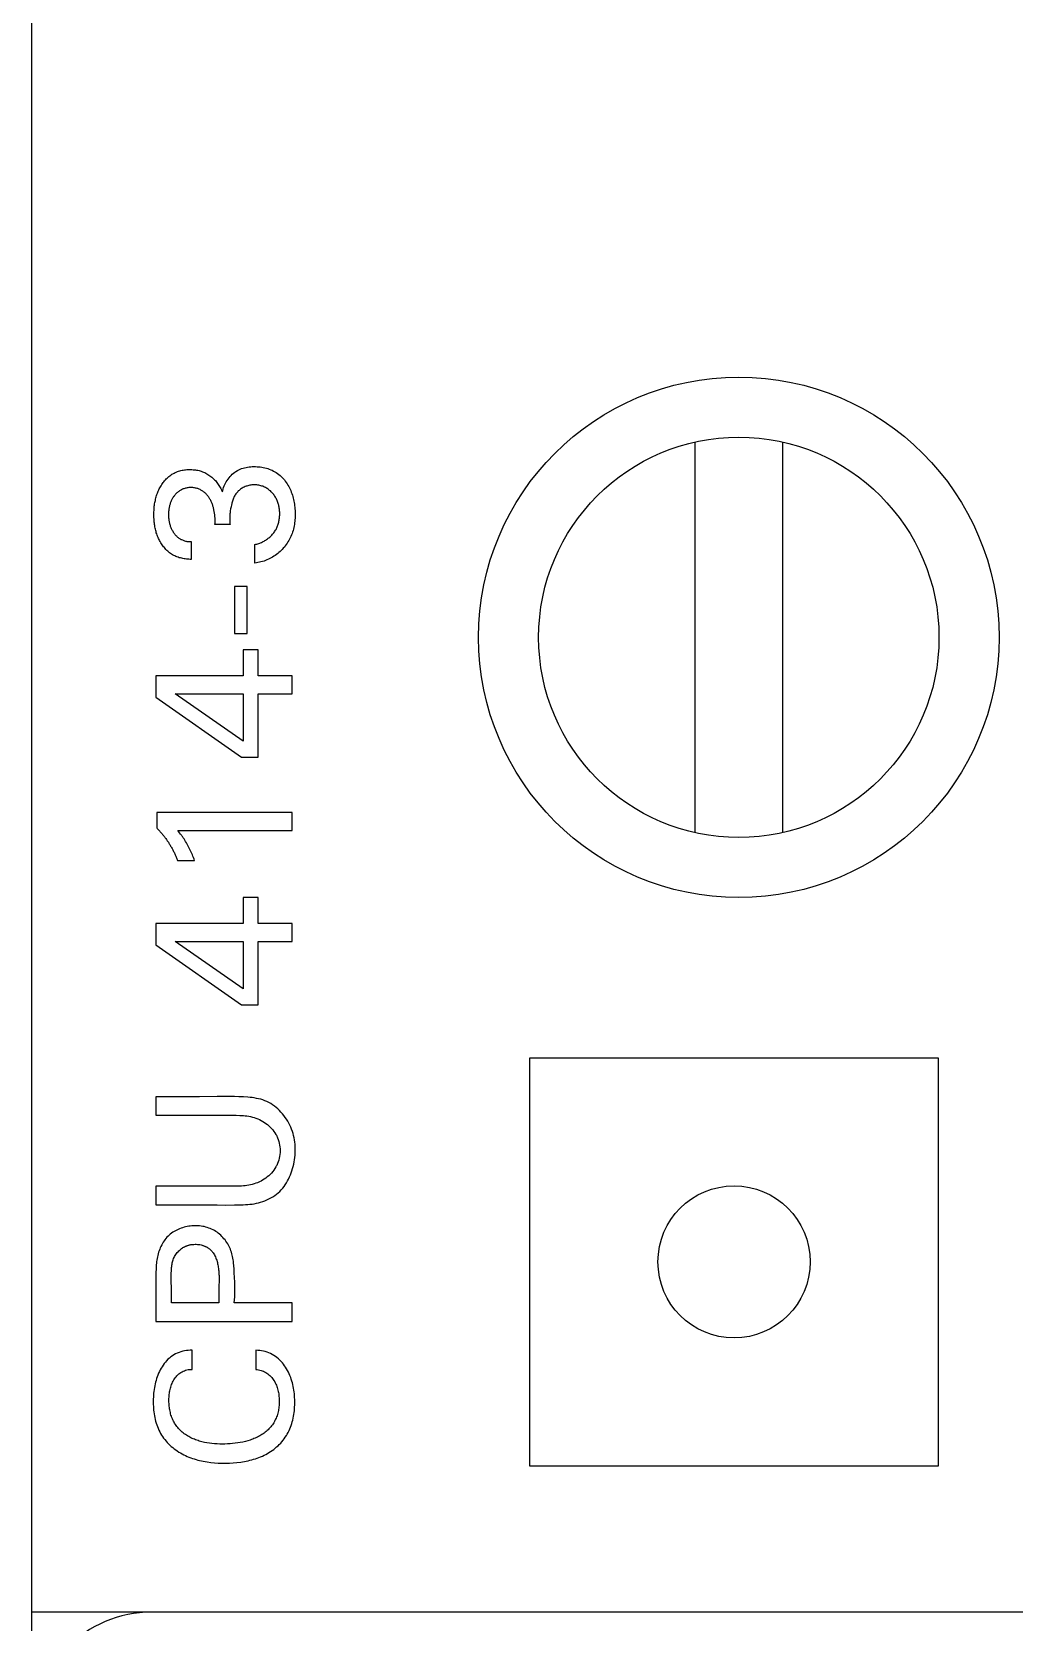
# Model space of a CAD drawing. Extents: x 10 to 610, y -247 to 1644.
# Drawn here: x 209 to 211.282, y 104.023 to 107.718 of the extents above; entities that cross this region are included whole.
import ezdxf

# ---------------------------------------------------------------- set-up
doc = ezdxf.new("R2010")
doc.units = 0
doc.header["$LTSCALE"] = 5
doc.header["$MEASUREMENT"] = 0
doc.layers.get('0').update_dxf_attribs({"linetype": 'CONTINUOUS'})

# ---------------------------------------------------------------- blocks, each defined once
blk = doc.blocks.new('L50')
at = {"color": 7, "linetype": 'Continuous'}
for p, q in [((-3, 16.4), (-3, 166.1)), ((285.5, 66.15), (-1.5, 66.15))]:
    blk.add_line(p, q, dxfattribs=at)
at = {"linetype": 'Continuous'}
for p, q in [((-3, 66.15), (-3, 115.65)), ((5.28, 80.764), (5.28, 75.886)), ((6.38, 75.886), (6.38, 80.764)), ((-0.523, 79.733), (-0.714, 79.733)), ((-1.008, 79.52), (-1.008, 79.299)), ((-0.214, 79.251), (-0.214, 79.484)), ((-0.309, 78.958), (-0.469, 78.958)), ((-0.469, 78.958), (-0.469, 78.373)), ((-0.309, 78.373), (-0.309, 78.958)), ((-0.469, 78.373), (-0.309, 78.373)), ((-0.175, 78.168), (-0.361, 78.168)), ((-0.361, 78.168), (-0.361, 77.846)), ((-0.175, 77.846), (-0.175, 78.168)), ((-0.361, 77.846), (-1.45, 77.846)), ((-1.45, 77.846), (-1.45, 77.578)), ((0.25, 77.846), (-0.175, 77.846)), ((0.25, 77.619), (0.25, 77.846)), ((-1.45, 77.578), (-0.38, 76.828)), ((-0.361, 77.027), (-1.208, 77.619)), ((-1.208, 77.619), (-0.361, 77.619)), ((-0.361, 77.619), (-0.361, 77.027)), ((-0.175, 77.619), (0.25, 77.619)), ((-0.175, 76.828), (-0.175, 77.619)), ((-0.38, 76.828), (-0.175, 76.828)), ((0.25, 76.139), (-1.44, 76.139)), ((-1.44, 76.139), (-1.44, 75.946)), ((0.25, 75.911), (0.25, 76.139)), ((-1.178, 75.911), (0.25, 75.911)), ((-1.179, 75.539), (-0.967, 75.539)), ((-0.175, 75.074), (-0.361, 75.074)), ((-0.361, 75.074), (-0.361, 74.752)), ((-0.175, 74.752), (-0.175, 75.074)), ((-0.361, 74.752), (-1.45, 74.752)), ((-1.45, 74.752), (-1.45, 74.484)), ((0.25, 74.752), (-0.175, 74.752)), ((0.25, 74.525), (0.25, 74.752)), ((-0.361, 73.933), (-1.208, 74.525)), ((-1.208, 74.525), (-0.361, 74.525)), ((-0.361, 74.525), (-0.361, 73.933)), ((-0.175, 74.525), (0.25, 74.525)), ((-0.175, 73.734), (-0.175, 74.525)), ((-1.45, 74.484), (-0.38, 73.734)), ((-0.38, 73.734), (-0.175, 73.734)), ((3.22, 73.075), (8.32, 73.075)), ((3.22, 67.975), (3.22, 73.075)), ((8.32, 73.075), (8.32, 67.975)), ((-1.45, 72.587), (-1.45, 72.356)), ((-1.45, 72.356), (-1.177, 72.356)), ((-1.45, 71.47), (-1.45, 71.238)), ((-0.813, 71.471), (-0.995, 71.47)), ((-1.45, 71.238), (-1.341, 71.238)), ((-0.665, 70.127), (-0.664, 70.013)), ((-0.664, 70.013), (-1.257, 70.013)), ((0.25, 70.013), (-0.472, 70.013)), ((0.25, 69.78), (0.25, 70.013)), ((-1.45, 69.78), (0.25, 69.78)), ((-0.999, 69.182), (-0.999, 69.421)), ((-0.201, 69.421), (-0.201, 69.182)), ((8.32, 67.975), (3.22, 67.975)), ((124, 66.15), (-3, 66.15))]:
    blk.add_line(p, q, dxfattribs=at)
for points in [[(-0.62, 80.141), (-0.616, 80.16), (-0.61, 80.179), (-0.604, 80.197), (-0.597, 80.216), (-0.589, 80.234), (-0.58, 80.251), (-0.571, 80.269), (-0.56, 80.285), (-0.549, 80.302), (-0.537, 80.318), (-0.524, 80.333), (-0.51, 80.347), (-0.496, 80.361), (-0.481, 80.374), (-0.466, 80.386), (-0.45, 80.397), (-0.433, 80.408), (-0.416, 80.417), (-0.399, 80.425), (-0.381, 80.432), (-0.362, 80.438), (-0.343, 80.444), (-0.324, 80.448), (-0.305, 80.451), (-0.285, 80.454), (-0.266, 80.456), (-0.246, 80.457), (-0.226, 80.457), (-0.206, 80.457), (-0.187, 80.456), (-0.167, 80.455), (-0.148, 80.453), (-0.129, 80.45), (-0.109, 80.447), (-0.09, 80.443), (-0.071, 80.438), (-0.053, 80.432), (-0.034, 80.426), (-0.016, 80.419), (0.002, 80.411), (0.019, 80.402), (0.036, 80.392), (0.053, 80.382), (0.069, 80.371), (0.085, 80.359), (0.1, 80.347), (0.114, 80.334), (0.128, 80.32), (0.142, 80.306), (0.154, 80.291), (0.166, 80.275), (0.178, 80.26), (0.189, 80.243), (0.199, 80.227), (0.209, 80.21), (0.218, 80.193), (0.226, 80.175), (0.234, 80.157), (0.241, 80.139), (0.248, 80.121), (0.254, 80.102), (0.259, 80.083), (0.264, 80.064), (0.269, 80.045), (0.273, 80.026), (0.276, 80.007), (0.28, 79.988), (0.282, 79.969), (0.284, 79.949), (0.286, 79.93), (0.287, 79.91), (0.288, 79.891), (0.289, 79.871), (0.289, 79.852), (0.288, 79.832), (0.287, 79.813), (0.286, 79.793), (0.284, 79.774), (0.282, 79.755), (0.279, 79.735), (0.276, 79.716), (0.272, 79.697), (0.267, 79.678), (0.262, 79.659), (0.256, 79.64), (0.25, 79.622), (0.243, 79.604), (0.235, 79.586), (0.227, 79.568), (0.218, 79.551), (0.209, 79.534), (0.199, 79.517), (0.189, 79.5), (0.178, 79.484), (0.166, 79.469), (0.154, 79.453), (0.141, 79.438), (0.128, 79.424), (0.114, 79.41), (0.1, 79.396), (0.086, 79.383), (0.071, 79.371), (0.055, 79.359), (0.039, 79.348), (0.023, 79.337), (0.006, 79.327), (-0.011, 79.317), (-0.028, 79.308), (-0.046, 79.3), (-0.064, 79.292), (-0.082, 79.285), (-0.1, 79.278), (-0.119, 79.272), (-0.138, 79.267), (-0.157, 79.262), (-0.176, 79.258), (-0.195, 79.254), (-0.214, 79.251)], [(-1.008, 79.299), (-1.023, 79.299), (-1.038, 79.3), (-1.053, 79.301), (-1.068, 79.302), (-1.083, 79.304), (-1.098, 79.306), (-1.113, 79.309), (-1.128, 79.312), (-1.143, 79.316), (-1.158, 79.32), (-1.172, 79.325), (-1.187, 79.33), (-1.201, 79.336), (-1.215, 79.343), (-1.228, 79.349), (-1.241, 79.357), (-1.254, 79.365), (-1.267, 79.373), (-1.279, 79.382), (-1.291, 79.391), (-1.303, 79.401), (-1.314, 79.411), (-1.325, 79.422), (-1.335, 79.433), (-1.345, 79.445), (-1.355, 79.457), (-1.364, 79.469), (-1.373, 79.481), (-1.381, 79.494), (-1.389, 79.506), (-1.397, 79.52), (-1.404, 79.533), (-1.411, 79.546), (-1.418, 79.56), (-1.424, 79.574), (-1.43, 79.588), (-1.435, 79.602), (-1.44, 79.617), (-1.445, 79.631), (-1.449, 79.646), (-1.453, 79.66), (-1.456, 79.675), (-1.459, 79.69), (-1.462, 79.705), (-1.465, 79.72), (-1.467, 79.735), (-1.469, 79.75), (-1.471, 79.765), (-1.473, 79.795), (-1.475, 79.825), (-1.475, 79.856), (-1.475, 79.886), (-1.474, 79.916), (-1.471, 79.947), (-1.47, 79.962), (-1.468, 79.977), (-1.466, 79.992), (-1.463, 80.007), (-1.46, 80.022), (-1.457, 80.036), (-1.454, 80.051), (-1.45, 80.066), (-1.446, 80.081), (-1.442, 80.095), (-1.437, 80.109), (-1.432, 80.124), (-1.426, 80.138), (-1.42, 80.152), (-1.414, 80.166), (-1.408, 80.179), (-1.401, 80.193), (-1.393, 80.206), (-1.385, 80.219), (-1.377, 80.232), (-1.369, 80.245), (-1.36, 80.257), (-1.351, 80.269), (-1.341, 80.281), (-1.331, 80.292), (-1.321, 80.303), (-1.31, 80.314), (-1.299, 80.324), (-1.287, 80.334), (-1.275, 80.343), (-1.263, 80.352), (-1.25, 80.361), (-1.237, 80.369), (-1.224, 80.376), (-1.21, 80.383), (-1.196, 80.389), (-1.182, 80.395), (-1.168, 80.4), (-1.153, 80.404), (-1.138, 80.408), (-1.124, 80.411), (-1.109, 80.414), (-1.094, 80.417), (-1.079, 80.418), (-1.063, 80.42), (-1.048, 80.421), (-1.033, 80.421), (-1.018, 80.421), (-1.003, 80.42), (-0.987, 80.419), (-0.972, 80.418), (-0.957, 80.416), (-0.942, 80.414), (-0.927, 80.411), (-0.912, 80.407), (-0.898, 80.403), (-0.883, 80.399), (-0.869, 80.394), (-0.855, 80.388), (-0.841, 80.382), (-0.827, 80.375), (-0.814, 80.368), (-0.801, 80.36), (-0.788, 80.352), (-0.776, 80.343), (-0.764, 80.334), (-0.752, 80.324), (-0.74, 80.314), (-0.729, 80.304), (-0.719, 80.293), (-0.708, 80.282), (-0.699, 80.27), (-0.689, 80.259), (-0.68, 80.246), (-0.671, 80.234), (-0.663, 80.222), (-0.655, 80.209), (-0.647, 80.196), (-0.64, 80.182), (-0.633, 80.169), (-0.626, 80.155), (-0.62, 80.141)], [(-0.714, 79.733), (-0.712, 79.754), (-0.712, 79.774), (-0.712, 79.795), (-0.712, 79.815), (-0.714, 79.835), (-0.715, 79.856), (-0.718, 79.876), (-0.721, 79.896), (-0.725, 79.916), (-0.727, 79.926), (-0.73, 79.936), (-0.732, 79.946), (-0.735, 79.956), (-0.738, 79.965), (-0.741, 79.975), (-0.744, 79.985), (-0.748, 79.995), (-0.752, 80.004), (-0.756, 80.014), (-0.76, 80.023), (-0.765, 80.032), (-0.77, 80.042), (-0.775, 80.051), (-0.78, 80.059), (-0.785, 80.068), (-0.791, 80.077), (-0.797, 80.085), (-0.803, 80.093), (-0.81, 80.101), (-0.817, 80.109), (-0.824, 80.116), (-0.831, 80.124), (-0.839, 80.13), (-0.847, 80.137), (-0.855, 80.143), (-0.863, 80.149), (-0.872, 80.155), (-0.88, 80.16), (-0.889, 80.165), (-0.899, 80.17), (-0.908, 80.174), (-0.917, 80.178), (-0.927, 80.182), (-0.937, 80.185), (-0.947, 80.188), (-0.957, 80.19), (-0.967, 80.192), (-0.977, 80.194), (-0.988, 80.195), (-0.998, 80.196), (-1.009, 80.196), (-1.019, 80.196), (-1.029, 80.196), (-1.04, 80.195), (-1.05, 80.194), (-1.06, 80.192), (-1.071, 80.19), (-1.081, 80.187), (-1.091, 80.185), (-1.1, 80.181), (-1.11, 80.178), (-1.12, 80.174), (-1.129, 80.169), (-1.138, 80.164), (-1.147, 80.159), (-1.156, 80.154), (-1.165, 80.148), (-1.173, 80.141), (-1.181, 80.135), (-1.189, 80.128), (-1.196, 80.121), (-1.204, 80.114), (-1.211, 80.106), (-1.218, 80.098), (-1.224, 80.09), (-1.23, 80.082), (-1.236, 80.073), (-1.242, 80.064), (-1.247, 80.055), (-1.252, 80.046), (-1.256, 80.037), (-1.261, 80.028), (-1.264, 80.018), (-1.268, 80.009), (-1.271, 79.999), (-1.274, 79.989), (-1.277, 79.979), (-1.28, 79.97), (-1.282, 79.959), (-1.284, 79.949), (-1.286, 79.939), (-1.287, 79.929), (-1.289, 79.919), (-1.29, 79.908), (-1.291, 79.898), (-1.291, 79.888), (-1.292, 79.877), (-1.292, 79.867), (-1.292, 79.857), (-1.292, 79.846), (-1.292, 79.836), (-1.292, 79.826), (-1.291, 79.816), (-1.29, 79.805), (-1.289, 79.795), (-1.288, 79.785), (-1.286, 79.775), (-1.284, 79.765), (-1.282, 79.755), (-1.28, 79.745), (-1.277, 79.735), (-1.274, 79.725), (-1.271, 79.715), (-1.267, 79.705), (-1.263, 79.696), (-1.259, 79.686), (-1.255, 79.677), (-1.25, 79.667), (-1.245, 79.658), (-1.239, 79.649), (-1.234, 79.64), (-1.228, 79.632), (-1.222, 79.623), (-1.215, 79.615), (-1.208, 79.607), (-1.201, 79.599), (-1.194, 79.592), (-1.187, 79.585), (-1.179, 79.578), (-1.171, 79.572), (-1.163, 79.565), (-1.155, 79.56), (-1.146, 79.554), (-1.138, 79.549), (-1.129, 79.545), (-1.12, 79.541), (-1.111, 79.537), (-1.101, 79.534), (-1.092, 79.531), (-1.082, 79.528), (-1.072, 79.526), (-1.062, 79.524), (-1.052, 79.523), (-1.041, 79.521), (-1.03, 79.521), (-1.019, 79.52), (-1.008, 79.52)], [(-0.214, 79.484), (-0.201, 79.487), (-0.189, 79.49), (-0.177, 79.494), (-0.165, 79.498), (-0.153, 79.502), (-0.142, 79.507), (-0.131, 79.511), (-0.12, 79.517), (-0.109, 79.522), (-0.098, 79.528), (-0.088, 79.534), (-0.077, 79.54), (-0.067, 79.547), (-0.057, 79.554), (-0.048, 79.562), (-0.038, 79.569), (-0.029, 79.577), (-0.019, 79.585), (-0.01, 79.594), (-0.002, 79.603), (0.007, 79.612), (0.015, 79.621), (0.022, 79.631), (0.03, 79.641), (0.037, 79.651), (0.043, 79.662), (0.05, 79.672), (0.055, 79.683), (0.061, 79.694), (0.066, 79.705), (0.07, 79.717), (0.074, 79.728), (0.078, 79.74), (0.081, 79.752), (0.084, 79.764), (0.087, 79.776), (0.089, 79.788), (0.091, 79.801), (0.093, 79.813), (0.094, 79.826), (0.095, 79.838), (0.096, 79.85), (0.096, 79.863), (0.096, 79.875), (0.096, 79.888), (0.095, 79.9), (0.094, 79.913), (0.093, 79.925), (0.091, 79.937), (0.089, 79.949), (0.087, 79.962), (0.084, 79.974), (0.081, 79.986), (0.077, 79.997), (0.073, 80.009), (0.069, 80.021), (0.064, 80.032), (0.059, 80.043), (0.054, 80.054), (0.048, 80.065), (0.042, 80.076), (0.035, 80.087), (0.028, 80.097), (0.021, 80.107), (0.013, 80.117), (0.005, 80.126), (-0.004, 80.135), (-0.012, 80.144), (-0.021, 80.153), (-0.031, 80.161), (-0.04, 80.169), (-0.05, 80.176), (-0.061, 80.183), (-0.071, 80.189), (-0.082, 80.195), (-0.093, 80.201), (-0.104, 80.206), (-0.116, 80.211), (-0.128, 80.215), (-0.139, 80.218), (-0.151, 80.222), (-0.164, 80.224), (-0.176, 80.226), (-0.188, 80.228), (-0.201, 80.229), (-0.213, 80.23), (-0.226, 80.23), (-0.238, 80.229), (-0.251, 80.228), (-0.264, 80.227), (-0.276, 80.225), (-0.289, 80.222), (-0.301, 80.219), (-0.313, 80.215), (-0.325, 80.211), (-0.337, 80.207), (-0.349, 80.202), (-0.36, 80.196), (-0.371, 80.19), (-0.382, 80.184), (-0.392, 80.177), (-0.402, 80.169), (-0.411, 80.161), (-0.421, 80.153), (-0.429, 80.144), (-0.437, 80.135), (-0.445, 80.126), (-0.452, 80.116), (-0.459, 80.106), (-0.465, 80.095), (-0.471, 80.084), (-0.476, 80.073), (-0.481, 80.062), (-0.486, 80.05), (-0.49, 80.038), (-0.494, 80.026), (-0.498, 80.014), (-0.501, 80.002), (-0.504, 79.99), (-0.507, 79.978), (-0.512, 79.953), (-0.517, 79.929), (-0.521, 79.905), (-0.522, 79.893), (-0.524, 79.881), (-0.525, 79.869), (-0.526, 79.857), (-0.527, 79.844), (-0.528, 79.832), (-0.528, 79.82), (-0.528, 79.808), (-0.528, 79.796), (-0.528, 79.783), (-0.527, 79.771), (-0.526, 79.758), (-0.525, 79.746), (-0.523, 79.733)], [(-1.44, 75.946), (-1.433, 75.938), (-1.425, 75.93), (-1.418, 75.922), (-1.41, 75.914), (-1.403, 75.906), (-1.395, 75.897), (-1.388, 75.889), (-1.381, 75.881), (-1.374, 75.872), (-1.367, 75.863), (-1.36, 75.855), (-1.353, 75.846), (-1.346, 75.837), (-1.34, 75.828), (-1.333, 75.82), (-1.327, 75.811), (-1.32, 75.802), (-1.314, 75.793), (-1.308, 75.783), (-1.301, 75.774), (-1.295, 75.765), (-1.289, 75.756), (-1.283, 75.746), (-1.277, 75.737), (-1.272, 75.728), (-1.266, 75.718), (-1.26, 75.709), (-1.255, 75.699), (-1.249, 75.689), (-1.244, 75.68), (-1.239, 75.67), (-1.234, 75.66), (-1.229, 75.65), (-1.224, 75.64), (-1.219, 75.63), (-1.214, 75.62), (-1.209, 75.61), (-1.205, 75.6), (-1.2, 75.59), (-1.196, 75.58), (-1.191, 75.57), (-1.187, 75.56), (-1.183, 75.549), (-1.179, 75.539)], [(-0.967, 75.539), (-0.974, 75.556), (-0.981, 75.574), (-0.988, 75.591), (-0.995, 75.608), (-1.003, 75.625), (-1.01, 75.642), (-1.018, 75.659), (-1.026, 75.676), (-1.034, 75.693), (-1.043, 75.71), (-1.051, 75.726), (-1.06, 75.743), (-1.07, 75.759), (-1.079, 75.775), (-1.084, 75.783), (-1.089, 75.791), (-1.094, 75.799), (-1.099, 75.807), (-1.104, 75.815), (-1.11, 75.822), (-1.115, 75.83), (-1.12, 75.838), (-1.126, 75.845), (-1.131, 75.853), (-1.143, 75.868), (-1.154, 75.882), (-1.166, 75.897), (-1.178, 75.911)], [(-0.904, 72.587), (-1.013, 72.587), (-1.122, 72.586), (-1.232, 72.587), (-1.341, 72.587), (-1.45, 72.587)], [(-0.686, 71.236), (-0.577, 71.235), (-0.468, 71.236), (-0.413, 71.237), (-0.359, 71.239), (-0.332, 71.24), (-0.304, 71.242), (-0.277, 71.244), (-0.25, 71.247), (-0.223, 71.251), (-0.196, 71.257), (-0.169, 71.263), (-0.142, 71.27), (-0.115, 71.279), (-0.089, 71.288), (-0.063, 71.299), (-0.038, 71.311), (-0.013, 71.324), (0.01, 71.337), (0.033, 71.352), (0.056, 71.369), (0.077, 71.386), (0.097, 71.404), (0.116, 71.424), (0.134, 71.444), (0.15, 71.466), (0.166, 71.488), (0.181, 71.512), (0.195, 71.536), (0.207, 71.56), (0.219, 71.585), (0.23, 71.611), (0.24, 71.637), (0.249, 71.664), (0.257, 71.691), (0.264, 71.718), (0.271, 71.745), (0.276, 71.773), (0.281, 71.8), (0.285, 71.828), (0.288, 71.856), (0.29, 71.883), (0.291, 71.911), (0.291, 71.939), (0.29, 71.966), (0.288, 71.994), (0.285, 72.021), (0.281, 72.048), (0.276, 72.075), (0.27, 72.102), (0.263, 72.129), (0.255, 72.155), (0.245, 72.181), (0.235, 72.207), (0.223, 72.233), (0.21, 72.258), (0.196, 72.282), (0.181, 72.306), (0.166, 72.33), (0.149, 72.353), (0.131, 72.375), (0.112, 72.396), (0.093, 72.416), (0.072, 72.435), (0.051, 72.453), (0.03, 72.471), (0.007, 72.487), (-0.016, 72.501), (-0.04, 72.515), (-0.064, 72.527), (-0.089, 72.537), (-0.115, 72.547), (-0.141, 72.555), (-0.167, 72.562), (-0.194, 72.567), (-0.221, 72.572), (-0.248, 72.576), (-0.275, 72.579), (-0.303, 72.582), (-0.358, 72.586), (-0.414, 72.588), (-0.469, 72.59), (-0.524, 72.591), (-0.578, 72.591), (-0.687, 72.59), (-0.904, 72.587)], [(-1.177, 72.356), (-1.086, 72.356), (-0.995, 72.356), (-0.904, 72.356)], [(-0.904, 72.356), (-0.722, 72.357), (-0.631, 72.358), (-0.54, 72.357), (-0.449, 72.356), (-0.404, 72.355), (-0.381, 72.354), (-0.358, 72.353), (-0.336, 72.351), (-0.313, 72.348), (-0.291, 72.344), (-0.268, 72.34), (-0.245, 72.334), (-0.223, 72.328), (-0.201, 72.32), (-0.179, 72.311), (-0.157, 72.302), (-0.136, 72.291), (-0.116, 72.28), (-0.095, 72.267), (-0.076, 72.254), (-0.057, 72.239), (-0.039, 72.224), (-0.022, 72.208), (-0.006, 72.191), (0.01, 72.174), (0.024, 72.155), (0.037, 72.136), (0.049, 72.116), (0.055, 72.106), (0.06, 72.096), (0.065, 72.085), (0.07, 72.074), (0.078, 72.052), (0.085, 72.03), (0.09, 72.007), (0.095, 71.984), (0.098, 71.96), (0.1, 71.937), (0.1, 71.913), (0.1, 71.889), (0.098, 71.866), (0.094, 71.842), (0.09, 71.819), (0.084, 71.796), (0.077, 71.774), (0.068, 71.752), (0.059, 71.73), (0.053, 71.72), (0.048, 71.71), (0.036, 71.69), (0.023, 71.67), (0.008, 71.652), (-0.007, 71.634), (-0.023, 71.617), (-0.041, 71.601), (-0.059, 71.586), (-0.077, 71.572), (-0.097, 71.559), (-0.117, 71.546), (-0.137, 71.535), (-0.158, 71.524), (-0.18, 71.514), (-0.201, 71.506), (-0.223, 71.498), (-0.246, 71.492), (-0.268, 71.486), (-0.29, 71.482), (-0.313, 71.478), (-0.336, 71.476), (-0.358, 71.474), (-0.381, 71.472), (-0.404, 71.471), (-0.449, 71.47), (-0.495, 71.47)], [(-0.995, 71.47), (-1.177, 71.47), (-1.268, 71.47), (-1.45, 71.47)], [(-0.495, 71.47), (-0.631, 71.471), (-0.722, 71.471), (-0.813, 71.471)], [(-1.341, 71.238), (-1.123, 71.238), (-1.014, 71.238), (-0.904, 71.238), (-0.686, 71.236)], [(-0.472, 70.013), (-0.468, 70.051), (-0.466, 70.09), (-0.464, 70.128), (-0.464, 70.166), (-0.464, 70.205), (-0.464, 70.243), (-0.466, 70.281), (-0.467, 70.32), (-0.472, 70.397), (-0.474, 70.436), (-0.477, 70.474), (-0.481, 70.513), (-0.483, 70.532), (-0.486, 70.552), (-0.489, 70.571), (-0.493, 70.59), (-0.497, 70.608), (-0.502, 70.627), (-0.507, 70.645), (-0.513, 70.664), (-0.519, 70.682), (-0.527, 70.699), (-0.535, 70.717), (-0.544, 70.734), (-0.554, 70.751), (-0.564, 70.767), (-0.575, 70.783), (-0.587, 70.799), (-0.6, 70.814), (-0.613, 70.829), (-0.626, 70.843), (-0.641, 70.857), (-0.656, 70.87), (-0.671, 70.882), (-0.687, 70.894), (-0.703, 70.905), (-0.72, 70.915), (-0.737, 70.925), (-0.754, 70.933), (-0.772, 70.941), (-0.79, 70.948), (-0.809, 70.954), (-0.827, 70.96), (-0.846, 70.965), (-0.865, 70.968), (-0.884, 70.971), (-0.904, 70.974), (-0.923, 70.975), (-0.943, 70.976), (-0.962, 70.976), (-0.982, 70.975), (-1.001, 70.974), (-1.021, 70.972), (-1.04, 70.969), (-1.06, 70.966), (-1.079, 70.962), (-1.098, 70.957), (-1.117, 70.952), (-1.136, 70.946), (-1.154, 70.939), (-1.172, 70.931), (-1.19, 70.923), (-1.207, 70.914), (-1.224, 70.905), (-1.24, 70.894), (-1.256, 70.883), (-1.271, 70.872), (-1.286, 70.859), (-1.299, 70.846), (-1.313, 70.832), (-1.325, 70.817), (-1.337, 70.802), (-1.348, 70.787), (-1.359, 70.77), (-1.369, 70.753), (-1.378, 70.736), (-1.387, 70.718), (-1.395, 70.7), (-1.402, 70.682), (-1.409, 70.664), (-1.416, 70.645), (-1.421, 70.626), (-1.427, 70.606), (-1.431, 70.587), (-1.435, 70.568), (-1.439, 70.548), (-1.441, 70.529), (-1.444, 70.51), (-1.446, 70.49), (-1.447, 70.471), (-1.449, 70.433), (-1.45, 70.395), (-1.451, 70.318), (-1.451, 70.241), (-1.45, 70.087)], [(-1.258, 70.297), (-1.258, 70.326), (-1.258, 70.354), (-1.258, 70.383), (-1.257, 70.412), (-1.256, 70.426), (-1.255, 70.44), (-1.254, 70.455), (-1.253, 70.469), (-1.251, 70.483), (-1.249, 70.497), (-1.246, 70.511), (-1.243, 70.525), (-1.239, 70.539), (-1.235, 70.552), (-1.229, 70.566), (-1.223, 70.579), (-1.217, 70.592), (-1.21, 70.604), (-1.202, 70.617), (-1.193, 70.628), (-1.184, 70.64), (-1.174, 70.651), (-1.164, 70.662), (-1.153, 70.672), (-1.142, 70.681), (-1.13, 70.69), (-1.118, 70.699), (-1.112, 70.703), (-1.106, 70.707), (-1.099, 70.71), (-1.093, 70.714), (-1.086, 70.717), (-1.079, 70.72), (-1.072, 70.723), (-1.065, 70.726), (-1.058, 70.728), (-1.051, 70.731), (-1.044, 70.733), (-1.037, 70.735), (-1.03, 70.737), (-1.022, 70.738), (-1.015, 70.74), (-1.007, 70.741), (-0.992, 70.743), (-0.977, 70.744), (-0.962, 70.745), (-0.947, 70.745), (-0.932, 70.744), (-0.917, 70.742), (-0.902, 70.74), (-0.887, 70.737), (-0.873, 70.733), (-0.866, 70.731), (-0.859, 70.728), (-0.852, 70.726), (-0.845, 70.723), (-0.838, 70.721), (-0.832, 70.718), (-0.825, 70.714), (-0.819, 70.711), (-0.812, 70.708), (-0.806, 70.704), (-0.8, 70.7), (-0.794, 70.696), (-0.789, 70.692), (-0.783, 70.688), (-0.777, 70.683), (-0.772, 70.678), (-0.767, 70.674), (-0.762, 70.669), (-0.757, 70.663), (-0.753, 70.658), (-0.748, 70.653), (-0.744, 70.647), (-0.735, 70.636), (-0.727, 70.624), (-0.72, 70.612), (-0.713, 70.599), (-0.707, 70.586), (-0.701, 70.572), (-0.696, 70.559), (-0.691, 70.545), (-0.687, 70.53), (-0.683, 70.516), (-0.679, 70.501), (-0.676, 70.486), (-0.673, 70.472), (-0.671, 70.457), (-0.669, 70.442), (-0.667, 70.427), (-0.666, 70.412), (-0.664, 70.397), (-0.663, 70.383), (-0.663, 70.368), (-0.662, 70.354), (-0.662, 70.325), (-0.662, 70.297)], [(-1.257, 70.013), (-1.257, 70.127), (-1.257, 70.184), (-1.258, 70.297)], [(-0.662, 70.297), (-0.664, 70.212), (-0.665, 70.184), (-0.665, 70.155), (-0.665, 70.127)], [(-1.45, 70.087), (-1.45, 70.01), (-1.45, 69.934), (-1.45, 69.78)], [(-0.999, 69.421), (-1.023, 69.421), (-1.046, 69.42), (-1.07, 69.417), (-1.093, 69.413), (-1.116, 69.408), (-1.139, 69.402), (-1.161, 69.394), (-1.183, 69.385), (-1.204, 69.375), (-1.225, 69.364), (-1.245, 69.352), (-1.264, 69.338), (-1.282, 69.324), (-1.3, 69.308), (-1.316, 69.291), (-1.332, 69.273), (-1.347, 69.255), (-1.36, 69.236), (-1.373, 69.216), (-1.386, 69.196), (-1.397, 69.176), (-1.407, 69.155), (-1.417, 69.133), (-1.426, 69.112), (-1.434, 69.09), (-1.442, 69.068), (-1.449, 69.045), (-1.455, 69.022), (-1.46, 69), (-1.465, 68.977), (-1.469, 68.954), (-1.473, 68.931), (-1.476, 68.907), (-1.479, 68.884), (-1.481, 68.861), (-1.482, 68.837), (-1.483, 68.814), (-1.484, 68.79), (-1.484, 68.767), (-1.483, 68.743), (-1.482, 68.72), (-1.481, 68.697), (-1.479, 68.673), (-1.476, 68.65), (-1.473, 68.627), (-1.469, 68.603), (-1.465, 68.58), (-1.46, 68.557), (-1.454, 68.535), (-1.447, 68.512), (-1.44, 68.49), (-1.432, 68.468), (-1.423, 68.446), (-1.413, 68.424), (-1.403, 68.403), (-1.392, 68.383), (-1.38, 68.362), (-1.367, 68.343), (-1.354, 68.323), (-1.339, 68.305), (-1.324, 68.287), (-1.309, 68.269), (-1.292, 68.252), (-1.276, 68.236), (-1.258, 68.22), (-1.24, 68.205), (-1.222, 68.19), (-1.203, 68.176), (-1.183, 68.163), (-1.164, 68.15), (-1.144, 68.138), (-1.123, 68.127), (-1.102, 68.116), (-1.081, 68.105), (-1.06, 68.096), (-1.038, 68.087), (-1.016, 68.078), (-0.994, 68.071), (-0.972, 68.063), (-0.949, 68.057), (-0.927, 68.05), (-0.904, 68.045), (-0.881, 68.04), (-0.858, 68.035), (-0.835, 68.031), (-0.812, 68.027), (-0.765, 68.021), (-0.719, 68.016), (-0.672, 68.013), (-0.625, 68.012), (-0.578, 68.011), (-0.531, 68.012), (-0.484, 68.015), (-0.438, 68.019), (-0.391, 68.025), (-0.368, 68.028), (-0.345, 68.032), (-0.322, 68.036), (-0.299, 68.041), (-0.276, 68.047), (-0.253, 68.053), (-0.231, 68.059), (-0.208, 68.066), (-0.186, 68.074), (-0.164, 68.082), (-0.142, 68.09), (-0.121, 68.1), (-0.1, 68.11), (-0.079, 68.12), (-0.058, 68.132), (-0.038, 68.144), (-0.018, 68.156), (0.002, 68.169), (0.021, 68.183), (0.039, 68.198), (0.057, 68.213), (0.075, 68.228), (0.091, 68.245), (0.108, 68.262), (0.123, 68.279), (0.138, 68.297), (0.153, 68.316), (0.166, 68.335), (0.179, 68.355), (0.191, 68.375), (0.202, 68.396), (0.212, 68.417), (0.222, 68.439), (0.231, 68.46), (0.239, 68.482), (0.246, 68.505), (0.253, 68.527), (0.259, 68.55), (0.264, 68.573), (0.269, 68.596), (0.273, 68.619), (0.276, 68.642), (0.279, 68.666), (0.281, 68.689), (0.282, 68.713), (0.283, 68.736), (0.284, 68.76), (0.284, 68.783), (0.283, 68.806), (0.282, 68.83), (0.281, 68.853), (0.279, 68.877), (0.276, 68.9), (0.273, 68.923), (0.269, 68.946), (0.265, 68.969), (0.26, 68.992), (0.254, 69.015), (0.248, 69.037), (0.24, 69.06), (0.233, 69.082), (0.224, 69.104), (0.215, 69.125), (0.205, 69.146), (0.194, 69.167), (0.182, 69.188), (0.17, 69.208), (0.157, 69.227), (0.143, 69.246), (0.129, 69.265), (0.113, 69.282), (0.097, 69.299), (0.08, 69.315), (0.062, 69.33), (0.043, 69.344), (0.023, 69.357), (0.003, 69.369), (-0.018, 69.38), (-0.04, 69.389), (-0.062, 69.397), (-0.084, 69.404), (-0.107, 69.41), (-0.13, 69.415), (-0.154, 69.418), (-0.177, 69.42), (-0.201, 69.421)], [(-0.201, 69.182), (-0.185, 69.18), (-0.169, 69.177), (-0.153, 69.174), (-0.137, 69.169), (-0.122, 69.164), (-0.107, 69.158), (-0.093, 69.151), (-0.078, 69.143), (-0.065, 69.135), (-0.051, 69.125), (-0.039, 69.115), (-0.027, 69.105), (-0.015, 69.093), (-0.004, 69.081), (0.006, 69.069), (0.015, 69.055), (0.024, 69.042), (0.033, 69.028), (0.04, 69.014), (0.047, 68.999), (0.054, 68.985), (0.06, 68.97), (0.065, 68.954), (0.07, 68.939), (0.074, 68.923), (0.078, 68.908), (0.081, 68.892), (0.083, 68.876), (0.085, 68.86), (0.087, 68.844), (0.088, 68.828), (0.089, 68.812), (0.09, 68.796), (0.09, 68.78), (0.089, 68.763), (0.089, 68.747), (0.088, 68.731), (0.086, 68.715), (0.084, 68.699), (0.082, 68.683), (0.079, 68.667), (0.076, 68.651), (0.072, 68.635), (0.067, 68.62), (0.063, 68.604), (0.057, 68.589), (0.051, 68.574), (0.045, 68.559), (0.037, 68.545), (0.03, 68.53), (0.022, 68.516), (0.013, 68.503), (0.004, 68.489), (-0.006, 68.476), (-0.016, 68.464), (-0.026, 68.452), (-0.038, 68.44), (-0.049, 68.428), (-0.061, 68.417), (-0.073, 68.407), (-0.086, 68.397), (-0.099, 68.387), (-0.112, 68.378), (-0.126, 68.369), (-0.139, 68.36), (-0.153, 68.352), (-0.167, 68.344), (-0.182, 68.337), (-0.196, 68.33), (-0.211, 68.323), (-0.226, 68.317), (-0.241, 68.311), (-0.256, 68.305), (-0.271, 68.3), (-0.302, 68.29), (-0.333, 68.282), (-0.364, 68.274), (-0.396, 68.268), (-0.428, 68.263), (-0.46, 68.259), (-0.492, 68.255), (-0.524, 68.253), (-0.556, 68.251), (-0.589, 68.25), (-0.621, 68.25), (-0.653, 68.25), (-0.685, 68.252), (-0.717, 68.254), (-0.75, 68.256), (-0.782, 68.26), (-0.813, 68.265), (-0.845, 68.271), (-0.877, 68.279), (-0.892, 68.283), (-0.908, 68.287), (-0.923, 68.292), (-0.938, 68.297), (-0.954, 68.303), (-0.969, 68.309), (-0.984, 68.315), (-0.998, 68.321), (-1.013, 68.328), (-1.027, 68.336), (-1.041, 68.344), (-1.055, 68.352), (-1.069, 68.36), (-1.082, 68.369), (-1.096, 68.379), (-1.108, 68.389), (-1.121, 68.399), (-1.133, 68.409), (-1.145, 68.421), (-1.156, 68.432), (-1.168, 68.444), (-1.178, 68.456), (-1.188, 68.469), (-1.198, 68.482), (-1.207, 68.495), (-1.216, 68.509), (-1.224, 68.523), (-1.231, 68.537), (-1.238, 68.551), (-1.245, 68.566), (-1.251, 68.581), (-1.257, 68.596), (-1.262, 68.612), (-1.266, 68.627), (-1.27, 68.643), (-1.274, 68.659), (-1.277, 68.675), (-1.28, 68.691), (-1.282, 68.707), (-1.284, 68.723), (-1.285, 68.739), (-1.286, 68.755), (-1.287, 68.771), (-1.287, 68.787), (-1.287, 68.803), (-1.287, 68.819), (-1.286, 68.836), (-1.285, 68.852), (-1.284, 68.868), (-1.282, 68.884), (-1.279, 68.9), (-1.276, 68.915), (-1.273, 68.931), (-1.269, 68.947), (-1.264, 68.962), (-1.259, 68.978), (-1.254, 68.993), (-1.248, 69.008), (-1.241, 69.022), (-1.233, 69.037), (-1.225, 69.051), (-1.217, 69.064), (-1.208, 69.078), (-1.198, 69.091), (-1.187, 69.103), (-1.176, 69.115), (-1.164, 69.125), (-1.151, 69.135), (-1.138, 69.145), (-1.124, 69.153), (-1.11, 69.16), (-1.095, 69.166), (-1.079, 69.172), (-1.064, 69.176), (-1.048, 69.179), (-1.032, 69.181), (-1.016, 69.182), (-0.999, 69.182)]]:
    blk.add_lwpolyline(points, dxfattribs=at)
for centre, radius in [((5.83, 78.325), 3.25), ((5.83, 78.325), 2.5), ((5.77, 70.525), 0.95)]:
    blk.add_circle(centre, radius, dxfattribs=at)
at = {"color": 7, "linetype": 'Continuous'}
blk.add_arc((-1.5, 64.65), 1.5, 90, 180, dxfattribs=at)

msp = doc.modelspace()

# ---------------------------------------------------------------- block references
at = {"linetype": 'Continuous', "xscale": 0.1860223936625646, "yscale": 0.1860223936625646, "zscale": 0.1860223936625646}
msp.add_blockref('L50', (209.5581, 91.7405), dxfattribs=at)

doc.saveas('drawing.dxf')
